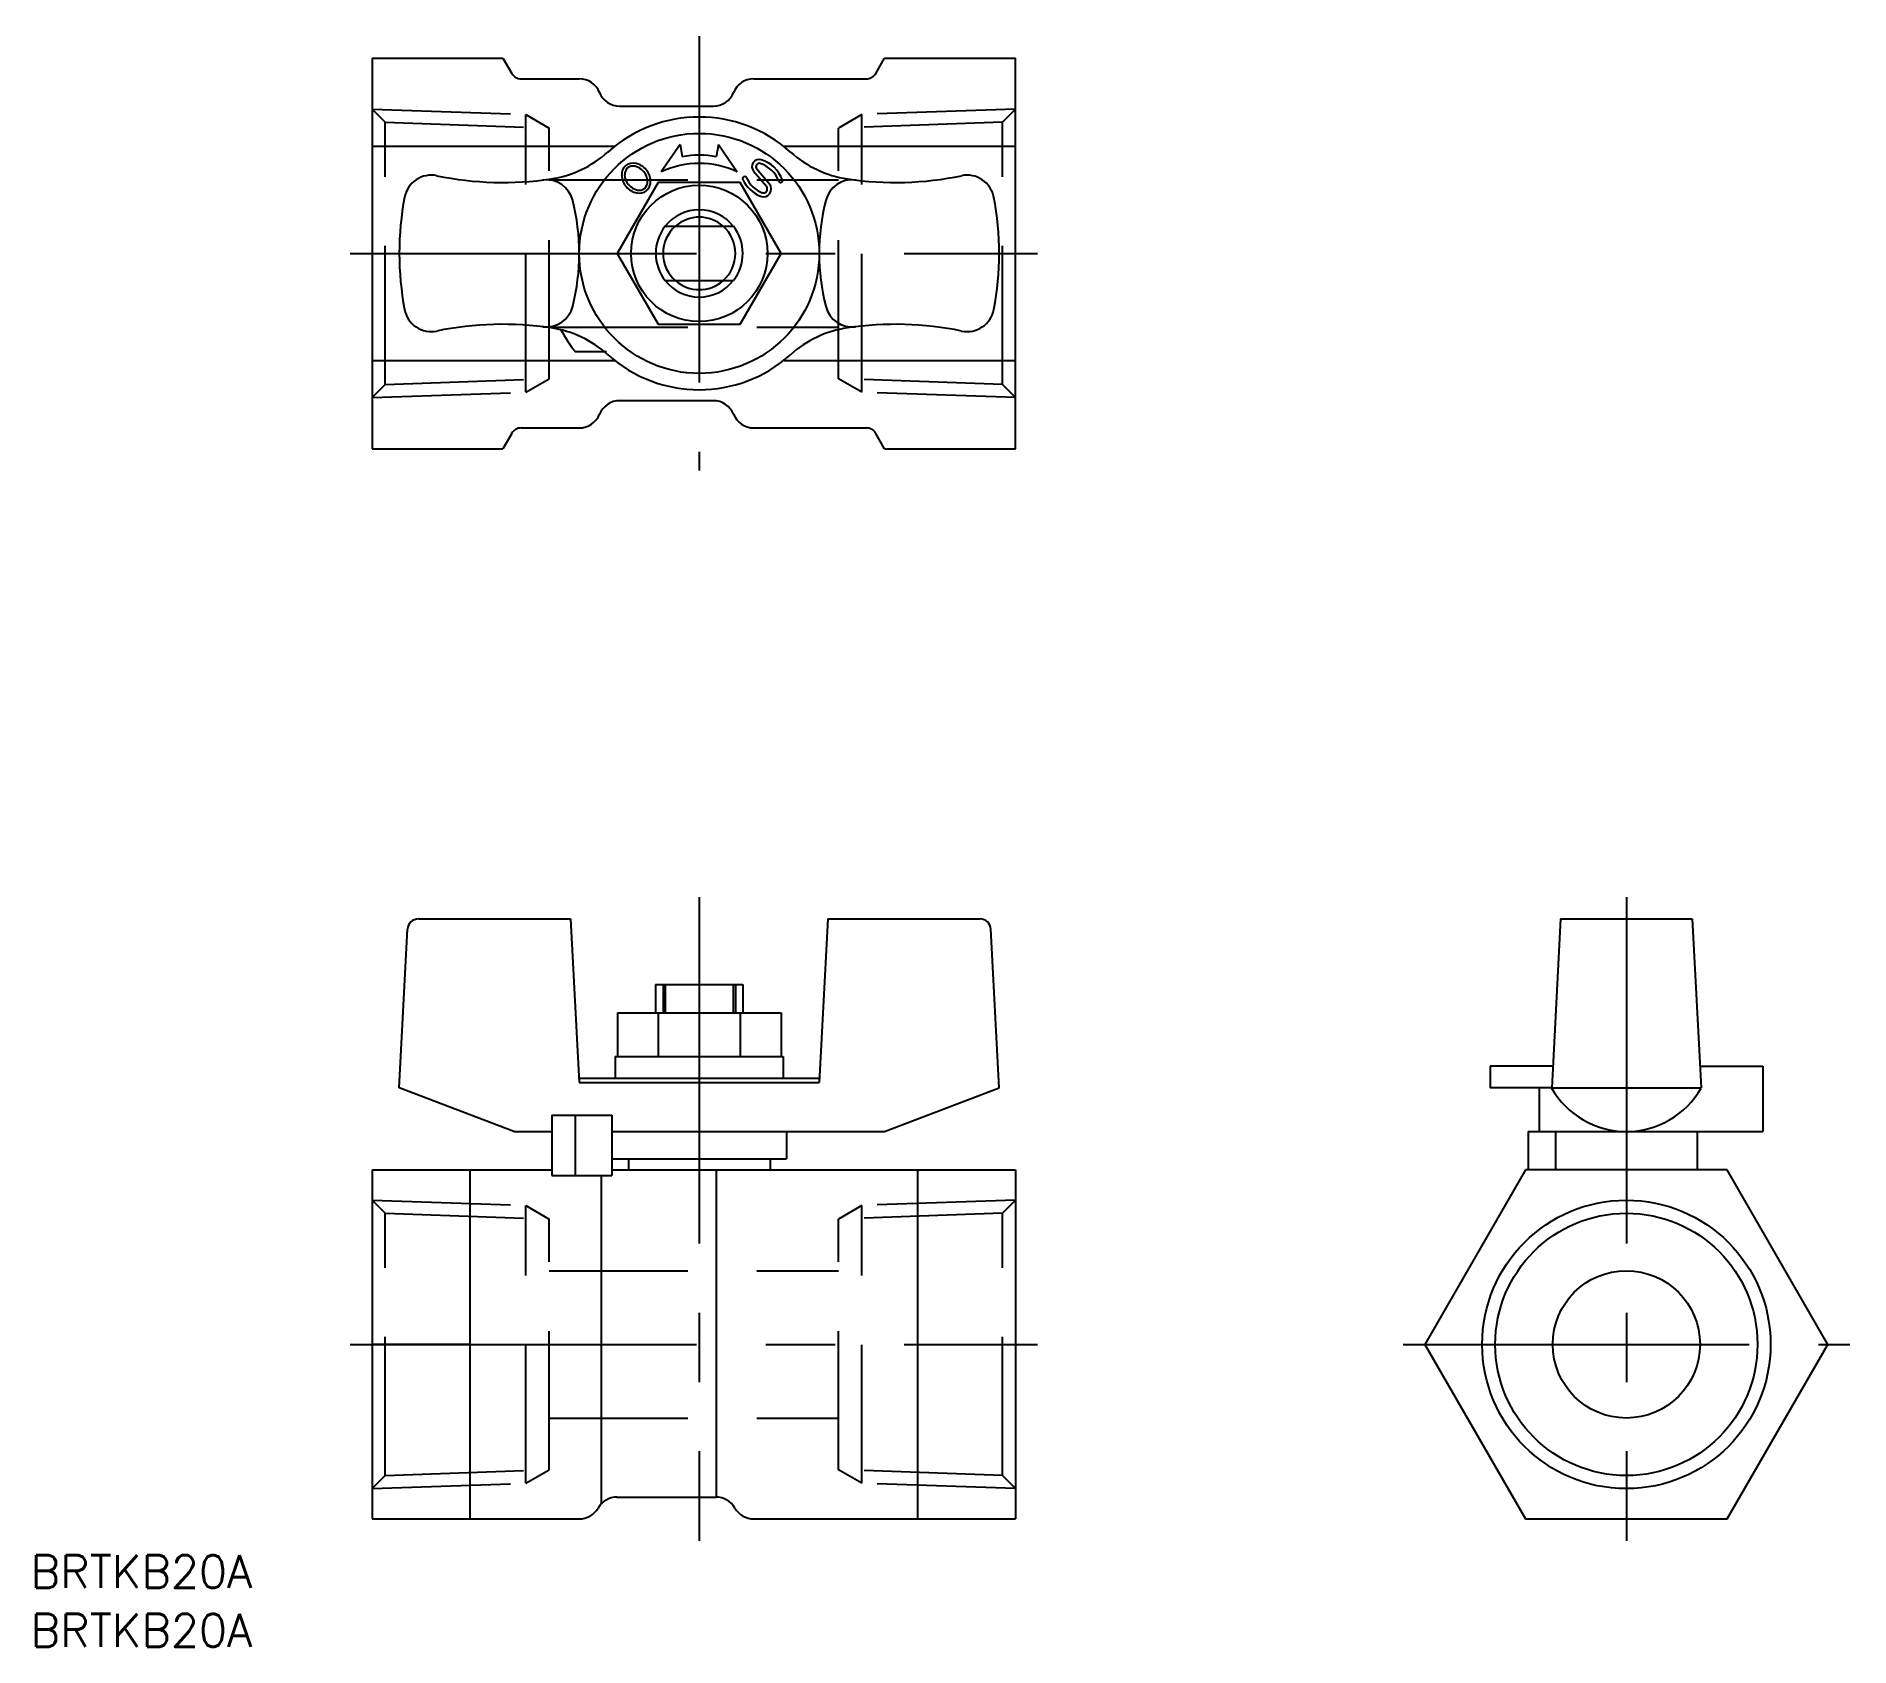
# Model space of a CAD drawing. Extents: x -146 to 20, y -28 to 120.
import ezdxf

# ---------------------------------------------------------------- set-up
doc = ezdxf.new("R2010")
doc.units = 0
doc.linetypes.add('CENTER', pattern=[50.8, 31.75, -6.35, 6.35, -6.35])
doc.linetypes.add('DASHED', pattern=[19.05, 12.7, -6.35])
doc.layers.get('0').update_dxf_attribs({"linetype": 'CONTINUOUS'})
doc.layers.add('CENTER', color=1, linetype='CENTER')
doc.styles.get("Standard").update_dxf_attribs({"font": 'txt.shx', "height": 3, "bigfont": 'bigfont.shx'})

msp = doc.modelspace()

# ---------------------------------------------------------------- linework, layer by layer
at = {"color": 7, "linetype": 'CONTINUOUS'}
for p, q in [((-115, 117.9), (-115, 82.1)), ((-115, 117.9), (-103, 117.9)), ((-103, 117.9), (-102.19, 116.5)), ((-68.81, 116.5), (-68, 117.9)), ((-68, 117.9), (-56, 117.9)), ((-56, 82.1), (-56, 117.9)), ((-101.33, 116), (-96, 116)), ((-80, 116), (-69.67, 116)), ((-92.29, 113.5), (-83.71, 113.5)), ((-115, 109.84), (-92.7, 109.84)), ((-86.76, 109.97), (-88.49, 107.48)), ((-86.76, 109.97), (-86.56, 108.86)), ((-83.24, 109.97), (-83.44, 108.86)), ((-83.24, 109.97), (-81.51, 107.48)), ((-77.3, 109.84), (-56, 109.84)), ((-88.75, 106.5), (-92.51, 100)), ((-81.25, 106.5), (-88.75, 106.5)), ((-77.49, 100), (-81.25, 106.5)), ((-78.84, 106.12), (-80.01, 107.52)), ((-78.56, 106.35), (-79.74, 107.76)), ((-88.12, 102.5), (-81.88, 102.5)), ((-92.51, 100), (-88.75, 93.5)), ((-81.25, 93.5), (-77.49, 100)), ((-88.12, 97.5), (-81.88, 97.5)), ((-88.75, 93.5), (-81.25, 93.5)), ((-92.7, 90.15), (-115, 90.15)), ((-96.37, 91), (-93.5, 91)), ((-56, 90.15), (-77.21, 90.15)), ((-83.71, 86.5), (-92.29, 86.5)), ((-102.19, 83.5), (-103, 82.1)), ((-101.33, 84), (-96, 84)), ((-80, 84), (-69.67, 84)), ((-68, 82.1), (-68.81, 83.5)), ((-115, 82.1), (-103, 82.1)), ((-68, 82.1), (-56, 82.1)), ((-110.74, 39), (-96.79, 39)), ((-96.79, 39), (-96, 24)), ((-73.21, 39), (-74, 24)), ((-73.21, 39), (-59.26, 39)), ((-6.04, 39), (-6.85, 23.5)), ((-6.04, 39), (6.04, 39)), ((6.04, 39), (6.85, 23.5)), ((-112.5, 23.5), (-111.74, 38.05)), ((-57.5, 23.5), (-58.26, 38.05)), ((-89, 33), (-81, 33)), ((-89, 33), (-89, 30.4)), ((-88.12, 33), (-88.12, 30.4)), ((-81.88, 33), (-81.88, 30.4)), ((-81, 33), (-81, 30.4)), ((-92.5, 30.4), (-77.5, 30.4)), ((-92.5, 30.4), (-92.5, 26.4)), ((-88.75, 30.4), (-88.75, 26.4)), ((-81.25, 30.4), (-81.25, 26.4)), ((-77.5, 30.4), (-77.5, 26.4)), ((-92.7, 26.4), (-77.3, 26.4)), ((-92.7, 26.4), (-92.7, 24.4)), ((-77.3, 26.4), (-77.3, 24.4)), ((-6.75, 25.5), (-12.5, 25.5)), ((-12.5, 25.5), (-12.5, 23.5)), ((6.75, 25.5), (12.5, 25.5)), ((12.5, 25.5), (12.5, 19.5)), ((-102, 19.5), (-112.5, 23.5)), ((-96, 24.4), (-74, 24.4)), ((-96, 24), (-74, 24)), ((-68, 19.5), (-57.5, 23.5)), ((-6.85, 23.5), (-12.5, 23.5)), ((-8, 23.5), (-8, 19.5)), ((-6.85, 23.5), (6.85, 23.5)), ((-98.5, 21), (-93, 21)), ((-98.5, 21), (-98.5, 15.47)), ((-96.37, 21), (-96.37, 15.47)), ((-93, 21), (-93, 15.47)), ((-102, 19.5), (-98.5, 19.5)), ((-93, 19.5), (-68, 19.5)), ((-77, 19.5), (-77, 17)), ((-9, 19.5), (12.5, 19.5)), ((-9, 19.5), (-9, 16)), ((-6.5, 19.5), (-6.5, 16)), ((6.5, 19.5), (6.5, 16)), ((-93, 17), (-77, 17)), ((-91.5, 17), (-91.5, 16)), ((-78.5, 17), (-78.5, 16)), ((-115, 16), (-115, -16)), ((-115, 16), (-98.5, 16)), ((-106, -16), (-106, 16)), ((-98.5, 15.47), (-93, 15.47)), ((-94, 15.47), (-94, -14.64)), ((-93, 16), (-85, 16)), ((-85, 16), (-56, 16)), ((-83.46, 16), (-83.46, -14)), ((-65, 16), (-65, -16)), ((-56, 16), (-56, -16)), ((-9.24, 16), (-18.48, 0)), ((0, 16), (-9.24, 16)), ((9.24, 16), (0, 16)), ((18.48, 0), (9.24, 16)), ((-106, 0), (-115, 0)), ((-65, 0), (-56, 0)), ((-18.48, 0), (-9.24, -16)), ((9.24, -16), (18.48, 0)), ((-92.54, -14), (-83.46, -14)), ((-115, -16), (-96, -16)), ((-80, -16), (-56, -16)), ((-9.24, -16), (9.24, -16))]:
    msp.add_line(p, q, dxfattribs=at)
at = {"color": 3, "linetype": 'DASHED'}
for p, q in [((-115, 113.22), (-100.9, 112.73)), ((-115, 113.22), (-113.8, 112.02)), ((-56, 113.22), (-70.1, 112.73)), ((-56, 113.22), (-57.2, 112.02)), ((-113.8, 87.98), (-113.8, 112.02)), ((-113.8, 112.02), (-98.76, 111.49)), ((-100.9, 87.27), (-100.9, 112.73)), ((-100.9, 112.73), (-98.76, 111.49)), ((-98.76, 88.51), (-98.76, 111.49)), ((-70.1, 112.73), (-72.24, 111.49)), ((-57.2, 112.02), (-72.24, 111.49)), ((-72.24, 88.51), (-72.24, 111.49)), ((-70.1, 87.27), (-70.1, 112.73)), ((-57.2, 87.98), (-57.2, 112.02)), ((-98.76, 106.75), (-72.24, 106.75)), ((-98.76, 93.25), (-72.24, 93.25)), ((-113.8, 87.98), (-98.76, 88.51)), ((-100.9, 87.27), (-98.76, 88.51)), ((-57.2, 87.98), (-72.24, 88.51)), ((-70.1, 87.27), (-72.24, 88.51)), ((-115, 86.78), (-113.8, 87.98)), ((-115, 86.78), (-100.9, 87.27)), ((-56, 86.78), (-70.1, 87.27)), ((-56, 86.78), (-57.2, 87.98)), ((-115, 13.22), (-100.9, 12.73)), ((-115, 13.22), (-113.8, 12.02)), ((-113.8, -12.02), (-113.8, 12.02)), ((-113.8, 12.02), (-98.76, 11.49)), ((-100.9, -12.73), (-100.9, 12.73)), ((-100.9, 12.73), (-98.76, 11.49)), ((-70.1, 12.73), (-72.24, 11.49)), ((-57.2, 12.02), (-72.24, 11.49)), ((-56, 13.22), (-70.1, 12.73)), ((-70.1, -12.73), (-70.1, 12.73)), ((-56, 13.22), (-57.2, 12.02)), ((-57.2, -12.02), (-57.2, 12.02)), ((-98.76, -11.49), (-98.76, 11.49)), ((-72.24, -11.49), (-72.24, 11.49)), ((-98.76, 6.75), (-72.24, 6.75)), ((-98.76, -6.75), (-72.24, -6.75)), ((-113.8, -12.02), (-98.76, -11.49)), ((-100.9, -12.73), (-98.76, -11.49)), ((-57.2, -12.02), (-72.24, -11.49)), ((-70.1, -12.73), (-72.24, -11.49)), ((-115, -13.22), (-113.8, -12.02)), ((-115, -13.22), (-100.9, -12.73)), ((-56, -13.22), (-70.1, -12.73)), ((-56, -13.22), (-57.2, -12.02))]:
    msp.add_line(p, q, dxfattribs=at)
at = {"color": 3, "linetype": 'CONTINUOUS'}
for p, q in [((-88.32, 33), (-88.32, 30.4)), ((-81.68, 33), (-81.68, 30.4))]:
    msp.add_line(p, q, dxfattribs=at)
at = {"color": 7, "linetype": 'CONTINUOUS'}
for centre, radius in [((-85, 100), 11), ((-85, 100), 6.25), ((0, 0), 12.02), ((0, 0), 6.75)]:
    msp.add_circle(centre, radius, dxfattribs=at)
at = {"color": 3, "linetype": 'CONTINUOUS'}
msp.add_circle((0, 0), 13.22, dxfattribs=at)
at = {"color": 7, "linetype": 'CONTINUOUS'}
for centre, radius, start, end in [((-101.33, 117), 1, 210, 270.0001), ((-69.67, 117), 1, 270, 330), ((-96, 114), 2, 22.0243, 90), ((-92.29, 115.5), 2, 202.0243, 270), ((-83.71, 115.5), 2, 270, 337.9757), ((-80, 114), 2, 90, 157.9757), ((-85, 100), 12.5, 47.9648, 132.0352), ((-100.06, 116.72), 10, 278.4555, 312.0128), ((-91.07, 107.2), 1.08, 77.1058, 128.6218), ((-91.23, 106.5), 1.8, 40.4651, 77.1052), ((-85, 100), 8.25, 65, 115.0002), ((-85, 100), 9, 79.9999, 100), ((-79.5, 107.95), 0.666, 72.7316, 219.9995), ((-79.5, 107.95), 0.306, 72.7318, 220.0003), ((-80.2, 105.72), 2.64, 19.8031, 72.7322), ((-80.2, 105.72), 3, 19.8032, 72.7323), ((-69.94, 116.72), 10, 227.9872, 261.5445), ((-109.56, 104.67), 2.5, 78.3549, 169.2362), ((-103, 136.5), 30, 258.3548, 278.4555), ((-99.02, 104.24), 2.5, 14.0359, 97.0298), ((-91.03, 107.23), 1.08, 131.3586, 182.8547), ((-90.32, 107.27), 1.8, 182.855, 219.495), ((-91.03, 107.23), 0.804, 131.8281, 182.8556), ((-90.32, 107.27), 1.52, 182.8554, 219.4149), ((-91.07, 107.2), 0.804, 77.1057, 128.1521), ((-91.23, 106.5), 1.52, 40.5577, 77.1052), ((-91.25, 106.52), 1.52, 2.8546, 39.4112), ((-90.54, 106.56), 0.804, 311.8292, 2.854), ((-91.25, 106.52), 1.8, 2.8549, 39.4942), ((-90.54, 106.56), 1.08, 311.3577, 2.8559), ((-80.84, 106.86), 0.18, 24.2824, 204.378), ((-78.27, 108.02), 3, 204.2861, 248.4683), ((-78.27, 108.02), 2.64, 204.2861, 248.4683), ((-77.54, 106.68), 0.18, 199.8077, 19.8), ((-70.98, 104.24), 2.5, 82.9702, 165.964), ((-67, 136.5), 30, 261.5445, 281.6452), ((-60.44, 104.67), 2.5, 10.7638, 101.6451), ((-85, 100), 27.5, 169.2241, 190.7759), ((-116, 100), 20, 345.964, 14.036), ((-90.33, 107.29), 1.8, 220.4657, 257.1054), ((-90.33, 107.29), 1.52, 220.5617, 257.1054), ((-90.5, 106.59), 1.08, 257.1054, 308.6219), ((-90.5, 106.59), 0.804, 257.1057, 308.152), ((-79.11, 105.9), 0.713, 248.4678, 40.0004), ((-79.11, 105.9), 0.353, 248.4686, 40.0015), ((-54, 100), 20, 165.964, 194.036), ((-85, 100), 27.5, 349.2241, 10.7637), ((-85, 100), 4, 38.6822, 141.3178), ((-84.94, 100), 4.05, 141.8819, 218.118), ((-85.06, 100), 4.05, 321.8819, 38.1181), ((-85, 100), 4, 218.6822, 321.3178), ((-109.56, 95.33), 2.5, 190.7638, 281.6451), ((-99.02, 95.76), 2.5, 262.9702, 345.964), ((-70.98, 95.76), 2.5, 194.036, 277.0298), ((-60.44, 95.33), 2.5, 258.3549, 349.2362), ((-103, 63.5), 30, 81.5445, 101.6452), ((-100.06, 83.28), 10, 47.9872, 81.5445), ((-69.94, 83.28), 10, 98.4555, 132.0128), ((-67, 63.5), 30, 78.3548, 98.4555), ((-85, 100), 14.5, 208.8659, 218.3665), ((-85, 100), 12.5, 227.9648, 312.0352), ((-92.29, 84.5), 2, 90, 157.9757), ((-83.71, 84.5), 2, 22.0243, 90), ((-96, 86), 2, 270, 337.9757), ((-80, 86), 2, 202.0243, 270), ((-101.33, 83), 1, 89.9999, 150), ((-69.67, 83), 1, 30, 90), ((-110.74, 38), 1, 90.0002, 177), ((-59.26, 38), 1, 3, 89.9998), ((0, 27.37), 7.87, 209.4701, 330.5299), ((-92.54, -16), 2, 90, 150), ((-83.46, -16), 2, 30, 90), ((-96, -14), 2, 270, 330), ((-80, -14), 2, 210, 270)]:
    msp.add_arc(centre, radius, start, end, dxfattribs=at)
at = {"color": 3, "linetype": 'CONTINUOUS'}
for start, end in [(48.783, 131.217), (131.217, 228.783), (0, 48.783), (311.217, 0), (228.783, 311.217)]:
    msp.add_arc((-85, 100), 3.32, start, end, dxfattribs=at)
at = {"layer": 'CENTER', "color": 1, "linetype": 'CENTER'}
for p, q in [((-85, 119.9), (-85, 80.1)), ((-117, 100), (-54, 100)), ((-85, 41), (-85, -18)), ((0, 41), (0, -18)), ((-117, 0), (-54, 0)), ((-20.48, 0), (20.48, 0))]:
    msp.add_line(p, q, dxfattribs=at)

# ---------------------------------------------------------------- texts
at = {"color": 7, "linetype": 'CONTINUOUS'}
for p in [(-146.29, -22.33), (-146.29, -27.71)]:
    msp.add_text('BRTKB20A', height=3, dxfattribs=at).set_placement(p)

doc.saveas('drawing.dxf')
